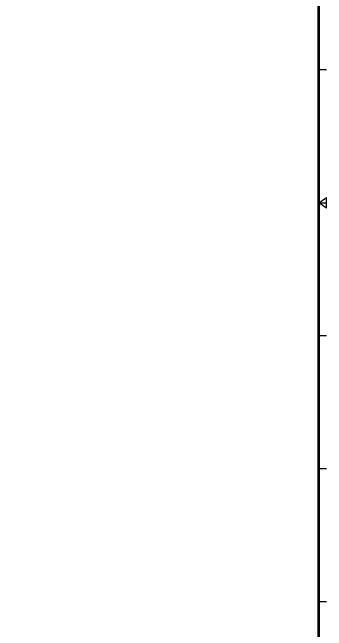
# Model space of a CAD drawing. Header units: millimetres. Extents: x 5329 to 6973, y -914 to -356.
# Drawn here: x 6855.1 to 6973.2, y -791.1 to -558.8 of the extents above; entities that cross this region are included whole.
import ezdxf

# ---------------------------------------------------------------- set-up
doc = ezdxf.new("R2010")
doc.units = ezdxf.units.MM
doc.layers.get('0').update_dxf_attribs({"linetype": 'CONTINUOUS'})

msp = doc.modelspace()

# ---------------------------------------------------------------- linework, layer by layer
for p, q in [((6973.24, -580.33), (6970.24, -580.33)), ((6970.24, -630.33), (6973.24, -628.33)), ((6973.24, -632.33), (6973.24, -628.33)), ((6970.24, -630.33), (6973.24, -630.33)), ((6973.24, -632.33), (6970.24, -630.33)), ((6973.24, -680.33), (6970.24, -680.33)), ((6973.24, -730.33), (6970.24, -730.33)), ((6973.24, -780.33), (6970.24, -780.33))]:
    msp.add_line(p, q)
at = {"const_width": 1}
msp.add_lwpolyline([(6970.24, -360.33), (6170.24, -360.33), (6170.24, -910.33), (6970.24, -910.33)], close=True, dxfattribs=at)

doc.saveas('drawing.dxf')
